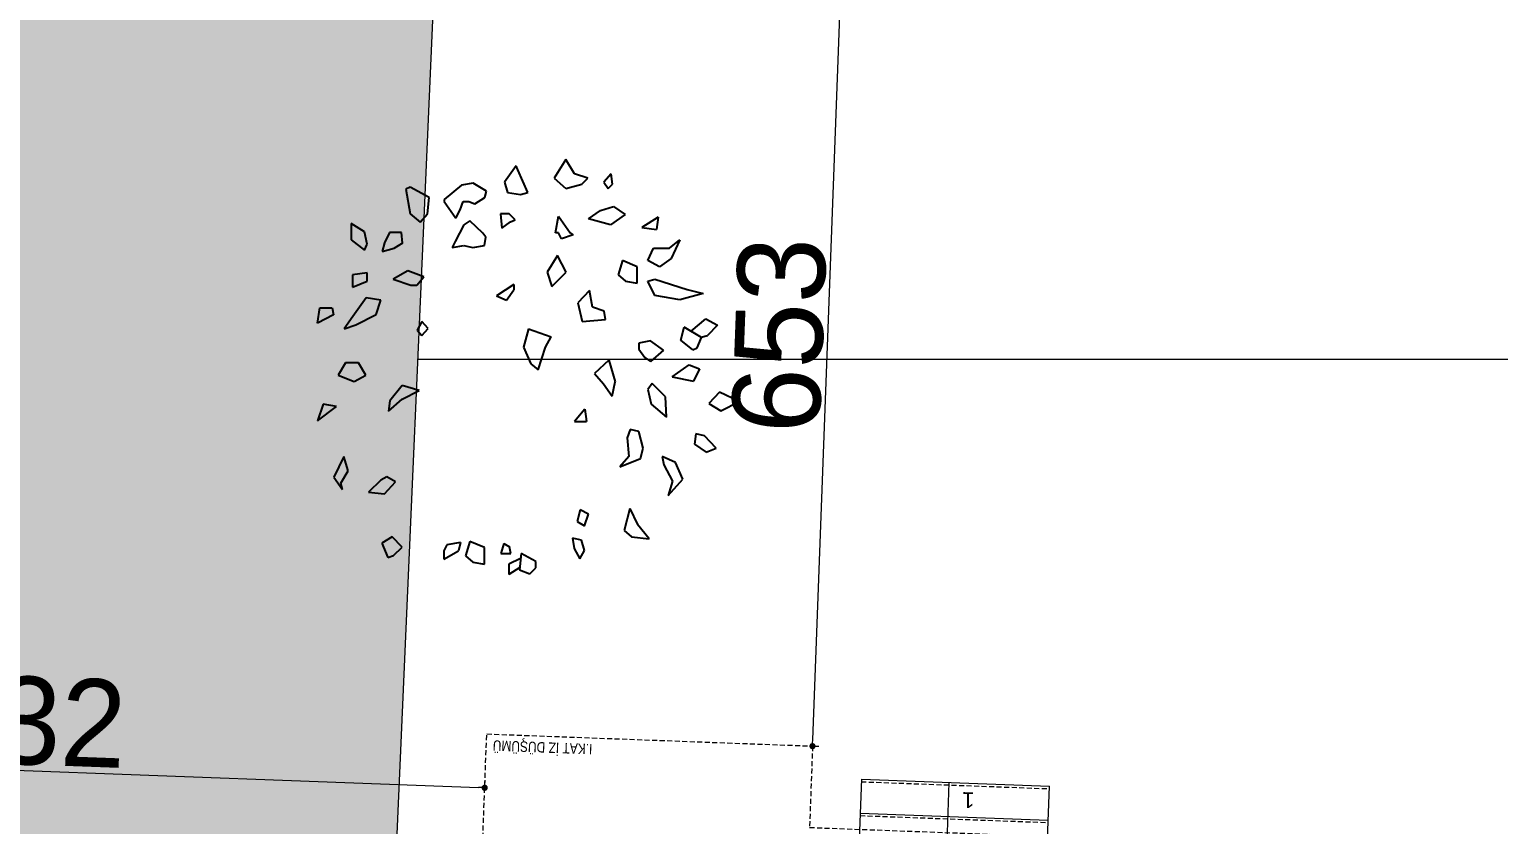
# Model space of a CAD drawing. Header units: centimetres. Extents: x 63871 to 181827, y -95930 to 42199.
# Drawn here: x 154443 to 155615, y 26229 to 26864 of the extents above; entities that cross this region are included whole.
import ezdxf

# ---------------------------------------------------------------- set-up
doc = ezdxf.new("R2010")
doc.units = ezdxf.units.CM
doc.linetypes.add('11-021_500-SatisOfisi_220512$0${ Diamond }', pattern=[12, 4, -2, 2, 2, -2])
doc.linetypes.add('11-021_500-SatisOfisi_280512$0${ Wide Dash }', pattern=[12, 4, -2, 4, -2])
for name, color, linetype, lineweight in [('A-FLOR-HRAL', 11, 'Continuous', 9), ('ARA SINIRLAR', 225, 'Continuous', 15), ('ARM_Pen_No__252', 8, 'Continuous', 18), ('İz DÜŞÜMÜ', 7, '11-021_500-SatisOfisi_220512$0${ Diamond }', 18), ('OLUK', 222, 'Continuous', 15)]:
    doc.layers.add(name, color=color, linetype=linetype, lineweight=lineweight)
for name, color, linetype in [('Bitirme - Duvar', 7, 'Continuous'), ('CAY', 94, 'Continuous'), ('Dıış Ölçü', 140, 'Continuous')]:
    doc.layers.add(name, color=color, linetype=linetype)
doc.styles.add('MtXpl_Arial_Narrow_1', font='')
doc.styles.add('OLUŞTURULMUŞ_STİL_1', font='Arial.ttf')
doc.styles.add('RomanS', font='')
doc.styles.get('MtXpl_Arial_Narrow_1').set_extended_font_data('Arial Narrow')
doc.styles.get('RomanS').set_extended_font_data('Stylus BT')
doc.dimstyles.new('BÖYÜK', dxfattribs={"dimtxt": 70, "dimasz": 5, "dimexe": 5, "dimexo": 5, "dimgap": 2, "dimtad": 3, "dimdec": 0, "dimzin": 0, "dimdsep": 46, "dimtxsty": 'RomanS', "dimblk": 'DOT', "dimcen": 5, "dimadec": 0, "dimazin": 0, "dimtfac": 1, "dimtdec": 0, "dimtix": 1, "dimtofl": 0, "dimtmove": 1, "dimatfit": 0, "dimldrblk": 'DOT', "dimfxl": 10, "dimfxlon": 1, "dimtolj": 1, "dimtzin": 0, "dimarcsym": 0})

# ---------------------------------------------------------------- blocks, each defined once
blk = doc.blocks.new('HRD')
at = {"layer": 'A-FLOR-HRAL'}
for p, q in [((153969.6, 35417.5), (153969.6, 35317.5)), ((154119.7, 35317.5), (154119.7, 35417.5)), ((154049.8, 35317.5), (154049.8, 35373.5)), ((154119.7, 35344.5), (153969.6, 35344.5)), ((154119.7, 35317.5), (153969.6, 35317.5))]:
    blk.add_line(p, q, dxfattribs=at)
at = {"layer": 'A-FLOR-HRAL', "linetype": '11-021_500-SatisOfisi_280512$0${ Wide Dash }'}
for p, q in [((154119.7, 35346.5), (153969.6, 35346.5)), ((154119.7, 35319.5), (153969.6, 35319.5))]:
    blk.add_line(p, q, dxfattribs=at)
at = {"layer": 'İz DÜŞÜMÜ'}
blk.add_lwpolyline([(153819.6, 36347.5), (154419.6, 36347.5), (154419.6, 35292.5), (154159.6, 35292.5), (154159.6, 35357.5), (153819.6, 35357.5), (153819.6, 36347.5)], dxfattribs=at)
at = {"style": 'MtXpl_Arial_Narrow_1'}
blk.add_text('I.KAT İZ DÜŞÜMÜ', height=8.316, rotation=359.957, dxfattribs=at).set_placement((154335, 35297.4))
at = {"layer": 'Bitirme - Duvar', "linetype": 'Continuous', "insert": (154038.9, 35324.8), "char_height": 12.59, "attachment_point": 9, "rotation": 1.3886, "style": 'OLUŞTURULMUŞ_STİL_1'}
blk.add_mtext('\\A1;1', dxfattribs=at)
blk = doc.blocks.new('_Dot')
at = {"color": 0, "linetype": 'ByBlock', "lineweight": -2}
blk.add_line((-0.5, 0), (-1, 0), dxfattribs=at)
at = {"color": 0, "linetype": 'ByBlock', "const_width": 0.5}
blk.add_lwpolyline([(-0.25, 0, 1), (0.25, 0, 1)], format="xyb", close=True, dxfattribs=at)
blk = doc.blocks.new('*D198')
at = {"layer": 'Defpoints', "color": 0, "transparency": 16777216}
for p in [(-2353.3, 10103.4, 0), (-1622.3, 10076.2), (-1622.3, 10076.2)]:
    blk.add_point(p, dxfattribs=at)
at = {"layer": 'Dıış Ölçü', "color": 0, "lineweight": -2, "transparency": 16777216}
for p, q in [((-2353.3, 10103.4), (-2353.1, 10108.4)), ((-2348.3, 10103.2), (-1627.3, 10076.4)), ((-1622.3, 10076.2), (-1622.1, 10081.2))]:
    blk.add_line(p, q, dxfattribs=at)
at = {"layer": 'Dıış Ölçü', "color": 0, "lineweight": -2, "transparency": 16777216, "xscale": 5, "yscale": 5, "zscale": 5}
for p, rotation in [((-2353.3, 10103.4), 177.8731903117564), ((-1622.3, 10076.2), 357.8731903117565)]:
    blk.add_blockref('_Dot', p, dxfattribs=dict(at, rotation=rotation))
at = {"layer": 'Dıış Ölçü', "color": 0, "transparency": 16777216, "insert": (-1986.3, 10129.3), "char_height": 70, "attachment_point": 5, "rotation": 357.8732, "style": 'RomanS'}
blk.add_mtext('\\A1;732', dxfattribs=at)
blk = doc.blocks.new('*D213')
at = {"layer": 'Defpoints', "color": 0, "transparency": 16777216}
for p in [(-1336.6, 10762.3), (-1336.6, 10762.3), (-1360.9, 10109.4)]:
    blk.add_point(p, dxfattribs=at)
at = {"layer": 'Dıış Ölçü', "color": 0, "lineweight": -2, "transparency": 16777216}
for p, q in [((-1360.7, 10114.4), (-1336.8, 10757.3)), ((-1336.6, 10762.3), (-1331.6, 10762.1)), ((-1360.9, 10109.4), (-1355.9, 10109.3))]:
    blk.add_line(p, q, dxfattribs=at)
at = {"layer": 'Dıış Ölçü', "color": 0, "lineweight": -2, "transparency": 16777216, "xscale": 5, "yscale": 5, "zscale": 5}
for p, rotation in [((-1336.6, 10762.3), 87.87361722026795), ((-1360.9, 10109.4), 267.873617220268)]:
    blk.add_blockref('_Dot', p, dxfattribs=dict(at, rotation=rotation))
at = {"layer": 'Dıış Ölçü', "color": 0, "transparency": 16777216, "insert": (-1387.2, 10437.3), "char_height": 70, "attachment_point": 5, "rotation": 87.8736, "style": 'RomanS'}
blk.add_mtext('\\A1;653', dxfattribs=at)
blk = doc.blocks.new('A$C5AA32782')
at = {"layer": 'CAY'}
for p, q in [((566, 945.5, 0), (539.4, 903.2, 0)), ((585.9, 912.6, 0), (566, 945.5, 0)), ((452.9, 931.4, 0), (426.3, 893.8, 0)), ((456.2, 922, 0), (452.9, 931.4, 0)), ((479.5, 870.3, 0), (456.2, 922, 0)), ((615.9, 903.2, 0), (585.9, 912.6, 0)), ((669.1, 912.6, 0), (652.5, 893.8, 0)), ((672.4, 889.1, 0), (669.1, 912.6, 0)), ((211.1, 882.5, 0), (201.2, 877.8, 0)), ((201.2, 877.8, 0), (211.1, 821.4, 0)), ((254.4, 859, 0), (211.1, 882.5, 0)), ((328.5, 887.1, 0), (288.5, 854.2, 0)), ((355.1, 891.8, 0), (328.5, 887.1, 0)), ((385, 873, 0), (355.1, 891.8, 0)), ((381.7, 858.9, 0), (385, 873, 0)), ((426.3, 893.8, 0), (432.9, 870.3, 0)), ((432.9, 870.3, 0), (462.9, 865.6, 0)), ((462.9, 865.6, 0), (479.5, 870.3, 0)), ((539.4, 903.2, 0), (566, 879.7, 0)), ((566, 879.7, 0), (602.6, 889.1, 0)), ((602.6, 889.1, 0), (615.9, 903.2, 0)), ((652.5, 893.8, 0), (662.4, 879.7, 0)), ((662.4, 879.7, 0), (672.4, 889.1, 0)), ((251, 821.4, 0), (254.4, 859, 0)), ((288.5, 854.2, 0), (288.5, 849.5, 0)), ((288.5, 849.5, 0), (315.2, 811.9, 0)), ((325.1, 830.7, 0), (331.8, 849.5, 0)), ((331.8, 849.5, 0), (345.1, 849.5, 0)), ((345.1, 849.5, 0), (358.4, 844.8, 0)), ((358.4, 844.8, 0), (381.7, 858.9, 0)), ((644.5, 829.4, 0), (674.4, 838.7, 0)), ((674.4, 838.7, 0), (701, 820, 0)), ((211.1, 821.4, 0), (234.4, 802.6, 0)), ((234.4, 802.6, 0), (251, 821.4, 0)), ((315.2, 811.9, 0), (325.1, 830.7, 0)), ((347, 805.9, 0), (333.7, 796.5, 0)), ((377, 777.7, 0), (347, 805.9, 0)), ((436.8, 821.9, 0), (416.8, 821.9, 0)), ((416.8, 821.9, 0), (420.1, 789, 0)), ((450.1, 807.8, 0), (436.8, 821.9, 0)), ((440.1, 803.1, 0), (450.1, 807.8, 0)), ((542.4, 778.7, 0), (549.1, 816.3, 0)), ((549.1, 816.3, 0), (575.7, 778.7, 0)), ((617.8, 810.6, 0), (644.5, 829.4, 0)), ((667.7, 796.5, 0), (617.8, 810.6, 0)), ((701, 820, 0), (667.7, 796.5, 0)), ((776.2, 813.8, 0), (739, 790.4, 0)), ((776.2, 813.8, 0), (772.2, 785.7, 0)), ((107, 781, 0), (77, 799.8, 0)), ((77, 799.8, 0), (77, 762.2, 0)), ((113.6, 752.8, 0), (107, 781, 0)), ((163.9, 778.9, 0), (152.9, 755.4, 0)), ((191.6, 778.9, 0), (163.9, 778.9, 0)), ((194, 755.2, 0), (191.6, 778.9, 0)), ((333.7, 796.5, 0), (313.8, 759, 0)), ((383.6, 768.3, 0), (377, 777.7, 0)), ((420.1, 789, 0), (440.1, 803.1, 0)), ((549.1, 778.7, 0), (542.4, 778.7, 0)), ((555.7, 764.6, 0), (549.1, 778.7, 0)), ((582.4, 774, 0), (555.7, 764.6, 0)), ((575.7, 778.7, 0), (582.4, 774, 0)), ((739, 790.4, 0), (772.2, 785.7, 0)), ((77, 762.2, 0), (107, 738.7, 0)), ((107, 738.7, 0), (113.6, 752.8, 0)), ((152.9, 755.4, 0), (147.3, 735.9, 0)), ((147.3, 735.9, 0), (175, 743.7, 0)), ((175, 743.7, 0), (194.4, 755.4, 0)), ((313.8, 759, 0), (307.1, 744.9, 0)), ((307.1, 744.9, 0), (333.7, 749.6, 0)), ((333.7, 749.6, 0), (353.7, 744.9, 0)), ((353.7, 744.9, 0), (380.3, 749.6, 0)), ((380.3, 749.6, 0), (383.6, 768.3, 0)), ((752.3, 715.2, 0), (765.6, 743.4, 0)), ((765.6, 743.4, 0), (802.2, 743.4, 0)), ((802.2, 743.4, 0), (825.4, 762.2, 0)), ((825.4, 762.2, 0), (805.5, 719.9, 0)), ((547, 726.4, 0), (523.7, 688.8, 0)), ((566.9, 688.8, 0), (547, 726.4, 0)), ((695, 715.3, 0), (685, 682.5, 0)), ((728.2, 701.2, 0), (695, 715.3, 0)), ((778.9, 701.1, 0), (752.3, 715.2, 0)), ((805.5, 719.9, 0), (778.9, 701.1, 0)), ((113.6, 687.1, 0), (80.3, 682.4, 0)), ((80.3, 682.4, 0), (80.3, 654.2, 0)), ((113.6, 668.3, 0), (113.6, 687.1, 0)), ((206.1, 691.9, 0), (172.9, 673.1, 0)), ((172.9, 673.1, 0), (212.8, 659, 0)), ((242.7, 677.8, 0), (206.1, 691.9, 0)), ((226.1, 659, 0), (242.7, 677.8, 0)), ((523.7, 688.8, 0), (533.7, 655.9, 0)), ((533.7, 655.9, 0), (566.9, 688.8, 0)), ((685, 682.5, 0), (701.6, 668.4, 0)), ((728.2, 663.7, 0), (728.2, 701.2, 0)), ((752.3, 668.3, 0), (768.9, 673, 0)), ((768.9, 673, 0), (842.1, 649.5, 0)), ((80.3, 654.2, 0), (113.6, 668.3, 0)), ((212.8, 659, 0), (226.1, 659, 0)), ((447.5, 660.3, 0), (407.6, 634.6, 0)), ((430.9, 625.3, 0), (447.5, 648.7, 0)), ((447.5, 660.3, 0), (447.5, 648.7, 0)), ((619.8, 646.7, 0), (593.2, 618.5, 0)), ((626.5, 609.1, 0), (619.8, 646.7, 0)), ((701.6, 668.4, 0), (728.2, 663.7, 0)), ((768.9, 635.4, 0), (752.3, 668.3, 0)), ((878.7, 640.1, 0), (825.4, 626, 0)), ((842.1, 649.5, 0), (878.7, 640.1, 0)), ((0.4, 572.3, 0), (5.9, 607.5, 0)), ((5.9, 607.5, 0), (33.6, 607.5, 0)), ((33.6, 607.5, 0), (36.4, 591.8, 0)), ((110.8, 630, 0), (80.9, 587.7, 0)), ((144.1, 625.3, 0), (110.8, 630, 0)), ((134.1, 592.4, 0), (144.1, 625.3, 0)), ((407.6, 634.6, 0), (430.9, 625.3, 0)), ((593.2, 618.5, 0), (603.2, 576.2, 0)), ((653.1, 599.7, 0), (626.5, 609.1, 0)), ((825.4, 626, 0), (768.9, 635.4, 0)), ((36.4, 591.8, 0), (0.4, 572.3, 0)), ((80.9, 587.7, 0), (60.9, 559.5, 0)), ((87.6, 568.9, 0), (134.1, 592.4, 0)), ((238.2, 576, 0), (227.1, 556.4, 0)), ((252.1, 560.3, 0), (238.2, 576, 0)), ((603.2, 576.2, 0), (656.4, 580.9, 0)), ((656.4, 580.9, 0), (653.1, 599.7, 0)), ((851.7, 554.1, 0), (885, 582.3, 0)), ((885, 582.3, 0), (911.6, 568.2, 0)), ((60.9, 559.5, 0), (87.6, 568.9, 0)), ((227.1, 556.4, 0), (238.2, 544.7, 0)), ((238.2, 544.7, 0), (252.1, 560.3, 0)), ((480.7, 559.5, 0), (469.6, 517.6, 0)), ((480.7, 559.5, 0), (532.8, 541.1, 0)), ((519.5, 517.6, 0), (532.8, 541.1, 0)), ((827.9, 533.9, 0), (835.1, 563.5, 0)), ((875, 540, 0), (835.1, 563.5, 0)), ((865, 516.5, 0), (875, 540, 0)), ((873.9, 540.7, 0), (888.3, 544.7, 0)), ((911.6, 568.2, 0), (888.3, 544.7, 0)), ((469.6, 517.6, 0), (486.2, 480, 0)), ((502.9, 465.9, 0), (519.5, 517.6, 0)), ((758.9, 532, 0), (732.3, 527.3, 0)), ((732.3, 527.3, 0), (732.3, 513.2, 0)), ((732.3, 513.2, 0), (745.6, 494.4, 0)), ((788.5, 511.1, 0), (758.9, 532, 0)), ((788.5, 511.1, 0), (758.9, 485, 0)), ((855.1, 511.8, 0), (827.9, 533.9, 0)), ((855.1, 511.8, 0), (865, 516.5, 0)), ((63.9, 482, 0), (47.2, 453.8, 0)), ((93.8, 482, 0), (63.9, 482, 0)), ((110.4, 453.8, 0), (93.8, 482, 0)), ((486.2, 480, 0), (502.9, 465.9, 0)), ((664, 488.3, 0), (631.4, 457.6, 0)), ((664, 488.3, 0), (678, 438.8, 0)), ((745.6, 494.4, 0), (758.9, 485, 0)), ((807.7, 450.2, 0), (846.9, 477.9, 0)), ((846.9, 477.9, 0), (870.2, 468.5, 0)), ((47.2, 453.8, 0), (83.8, 439.7, 0)), ((83.8, 439.7, 0), (110.4, 453.8, 0)), ((631.4, 457.6, 0), (651.4, 434.1, 0)), ((671.4, 405.9, 0), (678, 438.8, 0)), ((807.7, 450.2, 0), (856.9, 440.3, 0)), ((870.2, 468.5, 0), (856.9, 440.3, 0)), ((192.8, 430.8, 0), (165.1, 395.5, 0)), ((231.6, 419, 0), (192.8, 430.8, 0)), ((192.8, 399.5, 0), (231.6, 419, 0)), ((651.4, 434.1, 0), (671.4, 405.9, 0)), ((762.3, 435, 0), (752.8, 421.6, 0)), ((752.8, 421.6, 0), (759.9, 388.1, 0)), ((793.1, 404.9, 0), (762.3, 435, 0)), ((795.4, 358, 0), (793.1, 404.9, 0)), ((915.7, 415.1, 0), (891.6, 389.5, 0)), ((961, 393.8, 0), (915.7, 415.1, 0)), ((13.3, 387.6, 0), (0, 350, 0)), ((0, 350, 0), (43.2, 382.9, 0)), ((43.2, 382.9, 0), (13.3, 387.6, 0)), ((162.3, 372.1, 0), (192.8, 399.5, 0)), ((165.1, 395.5, 0), (162.3, 372.1, 0)), ((609.3, 376.3, 0), (585.9, 348.8, 0)), ((609.3, 376.3, 0), (612.6, 348.8, 0)), ((759.9, 388.1, 0), (795.4, 358, 0)), ((891.6, 389.5, 0), (918.8, 372.4, 0)), ((918.8, 372.4, 0), (961, 393.8, 0)), ((585.9, 348.8, 0), (612.6, 348.8, 0)), ((712.3, 330, 0), (705.7, 311.2, 0)), ((705.7, 311.2, 0), (709, 268.9, 0)), ((732.3, 325.3, 0), (712.3, 330, 0)), ((742.3, 287.7, 0), (732.3, 325.3, 0)), ((862, 320.6, 0), (858.7, 297.1, 0)), ((882, 315.9, 0), (862, 320.6, 0)), ((908.6, 287.7, 0), (882, 315.9, 0)), ((60.4, 268.9, 0), (37.1, 221.9, 0)), ((70.4, 236, 0), (60.4, 268.9, 0)), ((709, 268.9, 0), (689.1, 245.4, 0)), ((735.6, 264.2, 0), (742.3, 287.7, 0)), ((815.5, 254.8, 0), (785.5, 268.9, 0)), ((785.5, 268.9, 0), (788.8, 250.1, 0)), ((858.7, 297.1, 0), (885.3, 278.3, 0)), ((885.3, 278.3, 0), (908.6, 287.7, 0)), ((53.7, 207.8, 0), (70.4, 236, 0)), ((689.1, 245.4, 0), (735.6, 264.2, 0)), ((788.8, 250.1, 0), (808.8, 212.5, 0)), ((788.8, 250.1, 0), (808.8, 212.5, 0)), ((832.1, 217.2, 0), (815.5, 254.8, 0)), ((37.1, 221.9, 0), (57.1, 193.7, 0)), ((57.1, 193.7, 0), (53.7, 207.8, 0)), ((144.4, 214.7, 0), (116.7, 187.3, 0)), ((158.3, 222.5, 0), (144.4, 214.7, 0)), ((152.8, 183.4, 0), (177.7, 210.8, 0)), ((177.7, 210.8, 0), (158.3, 222.5, 0)), ((798.8, 179.6, 0), (832.1, 217.2, 0)), ((808.8, 212.5, 0), (798.8, 179.6, 0)), ((116.7, 187.3, 0), (152.8, 183.4, 0)), ((598.8, 147.3, 0), (591.7, 120.5, 0)), ((617.8, 137.2, 0), (598.8, 147.3, 0)), ((608.3, 110.5, 0), (617.8, 137.2, 0)), ((711.9, 149.9, 0), (699, 99.8, 0)), ((711.9, 149.9, 0), (729, 113.9, 0)), ((591.7, 120.5, 0), (608.3, 110.5, 0)), ((755.6, 81, 0), (729, 113.9, 0)), ((170.2, 85.7, 0), (146.9, 71.6, 0)), ((146.9, 71.6, 0), (160.2, 38.7, 0)), ((193.4, 62.2, 0), (170.2, 85.7, 0)), ((294.7, 67.6, 0), (288.1, 53.5, 0)), ((325.8, 72.5, 0), (294.7, 67.6, 0)), ((325.8, 72.5, 0), (321.3, 53.5, 0)), ((347.3, 75.1, 0), (337.3, 42.2, 0)), ((380.6, 61, 0), (347.3, 75.1, 0)), ((424.6, 70.4, 0), (418.1, 47.4, 0)), ((424.6, 70.4, 0), (437.5, 63.1, 0)), ((601.4, 77.9, 0), (581.4, 82.6, 0)), ((581.4, 82.6, 0), (584.8, 59.1, 0)), ((608, 54.4, 0), (601.4, 77.9, 0)), ((699, 99.8, 0), (715.7, 85.7, 0)), ((715.7, 85.7, 0), (755.6, 81, 0)), ((160.2, 38.7, 0), (173.5, 43.4, 0)), ((173.5, 43.4, 0), (193.4, 62.2, 0)), ((288.1, 53.5, 0), (288.1, 34.7, 0)), ((288.1, 34.7, 0), (321.3, 53.5, 0)), ((337.3, 42.2, 0), (354, 28.1, 0)), ((380.6, 23.4, 0), (380.6, 61, 0)), ((418.1, 47.4, 0), (440.3, 47.4, 0)), ((462.9, 36.2, 0), (435.8, 23.5, 0)), ((440.3, 47.4, 0), (437.5, 63.1, 0)), ((463.9, 47.9, 0), (460.6, 10.4, 0)), ((497.2, 29.2, 0), (463.9, 47.9, 0)), ((584.8, 59.1, 0), (598.1, 35.6, 0)), ((598.1, 35.6, 0), (608, 54.4, 0)), ((354, 28.1, 0), (380.6, 23.4, 0)), ((435.8, 23.5, 0), (435.8, 0, 0)), ((461.1, 15.9, 0), (435.8, 0, 0)), ((460.6, 10.4, 0), (483.9, 1, 0)), ((483.9, 1, 0), (497.2, 15.1, 0)), ((497.2, 15.1, 0), (497.2, 29.2, 0))]:
    blk.add_line(p, q, dxfattribs=at)
blk = doc.blocks.new('yerleşim planı')
at = {"layer": 'ARM_Pen_No__252'}
h = blk.add_hatch(dxfattribs=at)
h.set_pattern_fill('AR-HBONE', color=256, scale=0.51)
h.set_pattern_definition([(45, (-177987.134, -15156.517), (0, 73.27889), [155.448, -51.816]), (135, (-177950.495, -15119.877), (7e-15, 73.27889), [155.448, -51.816])])
h.paths.add_polyline_path([(-2142.3, 12350.5), (-6158, 12350.5), (-5113.2, 15429.3), (-2007, 15429.3)], flags=16)
h.paths.add_polyline_path([(-2155.4, 12050.8), (-2289.2, 9006.5), (-7230.4, 9111), (-6232.7, 12050.8)], flags=16)
h.paths.add_polyline_path([(-1994, 15726.3), (-2007, 15429.3), (-5113.2, 15429.3), (-2392.4, 23446.1), (-2901.1, 23669.6), (-7833, 9123.7), (-10553.5, 9181.3), (-10718.9, 8734.6), (588.1, 8496), (607.9, 8945.3), (-1738.2, 8994.9), (-1127.8, 22890.2), (-1668.8, 23128), (-1971, 15726.3)])
at = {"layer": 'ARA SINIRLAR'}
for p, q in [((-1127.8, 22890.2), (-1738.2, 8994.9)), ((-1675.6, 10418.1), (672.7, 10418.1))]:
    blk.add_line(p, q, dxfattribs=at)
at = {"rotation": 177.873189238168}
blk.add_blockref('HRD', (154002.3, 39656.6), dxfattribs=at)
at = {"layer": 'CAY', "xscale": 0.3501001178103892, "yscale": 0.3501001178103892, "zscale": 0.3501001178103892}
blk.add_blockref('A$C5AA32782', (-1755.7, 10246.4, 0), dxfattribs=at)
at = {"layer": 'Dıış Ölçü'}
for p1, p2, picture, middle in [((-1360.9, 10109.4), (-1336.6, 10762.3), '*D213', (-1387.2, 10437.3)), ((-2353.3, 10103.4, 0), (-1622.3, 10076.2), '*D198', (-1986.3, 10129.3))]:
    dim = blk.add_aligned_dim(p1=p1, p2=p2, distance=0, dimstyle='BÖYÜK', dxfattribs=at)
    dim.commit()
    dim.dimension.update_dxf_attribs({"geometry": picture, "text_midpoint": middle})

msp = doc.modelspace()

# ---------------------------------------------------------------- block references
at = {"layer": 'OLUK'}
msp.add_blockref('yerleşim planı', (156428.8, 16182.6), dxfattribs=at)

doc.saveas('drawing.dxf')
